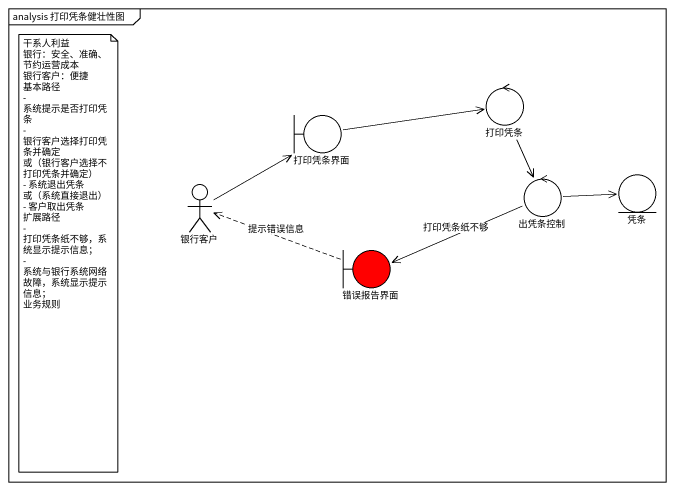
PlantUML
@startuml
mainframe analysis 打印凭条健壮性图
control 打印凭条
boundary 打印凭条界面
actor 银行客户
control 出凭条控制
entity 凭条
boundary 错误报告界面 #FF0000
打印凭条 --> 出凭条控制
打印凭条界面 -right-> 打印凭条
银行客户 -up-> 打印凭条界面
出凭条控制 -right-> 凭条
出凭条控制 -left-> 错误报告界面 : 打印凭条纸不够
错误报告界面 .left.> 银行客户 : 提示错误信息
note as N1
  干系人利益
  银行：安全、准确、节约运营成本
  银行客户：便捷
  基本路径
  - 系统提示是否打印凭条
  - 银行客户选择打印凭条并确定 或（银行客户选择不打印凭条并确定）
  - 系统退出凭条 或（系统直接退出）
  - 客户取出凭条
  扩展路径
  - 打印凭条纸不够，系统显示提示信息；
  - 系统与银行系统网络故障，系统显示提示信息；
  业务规则
end note
@enduml
